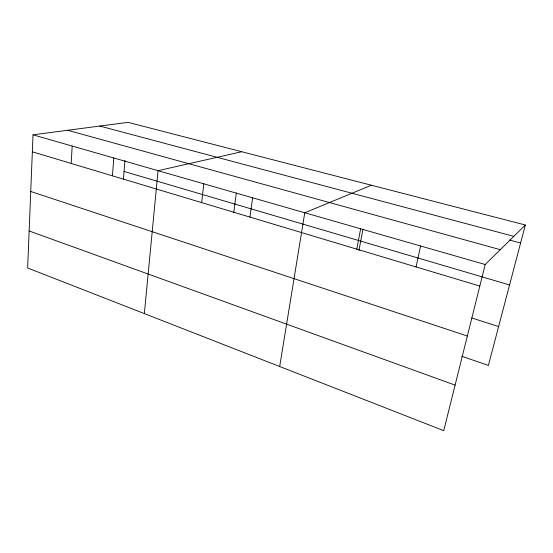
<?xml version="1.0" encoding="UTF-8"?>
<svg xmlns="http://www.w3.org/2000/svg" width="553" height="553" viewBox="0 0 553 553"><rect width="100%" height="100%" fill="white"/><g stroke="black" fill="none" stroke-linecap="round" stroke-linejoin="round"><path stroke-width="0.83" d="M33.028 134.821L27.65 267.984L443.734 430.649L485.195 264.521L525.35 225.002L128.04 122.351L33.028 134.821L485.195 264.521M71.192 163.453L72.194 146.054M112.432 175.826L113.794 157.985M123.437 179.2L124.971 160.266M144.354 313.606L158.054 170.683L241.744 151.729M201.631 202.592L203.822 183.81M233.746 212.587L236.318 192.99M249.942 217.094L252.624 197.808M279.687 366.515L304.779 212.767L371.36 185.22M356.782 249.154L360.639 228.79M358.932 250.44L362.927 229.467M416.05 266.94L420.619 245.995M525.35 225.002L488.396 365.422L461.748 356.263M99.796 126.056L513.806 236.359M509.838 240.099L520.615 243.002M67.653 130.273L500.278 249.679M124.066 171.458L509.569 284.961M32.344 151.798L479.817 286.074M471.771 317.968L498.626 326.553M30.74 191.483L467.347 336.017M29.143 230.96L455.091 385.123"/></g></svg>
